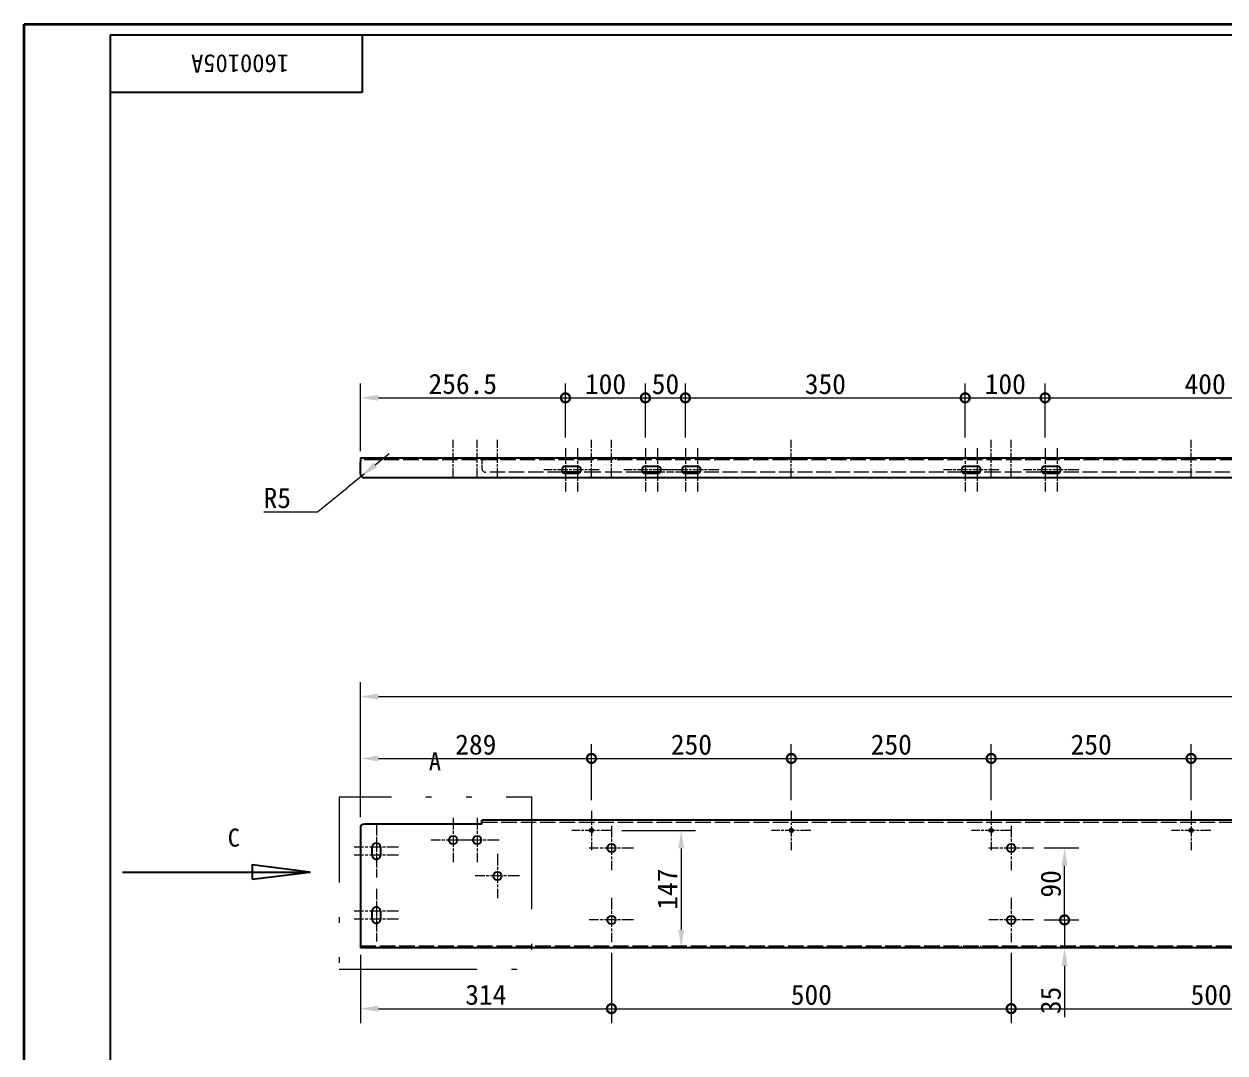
# Model space of a CAD drawing. Header units: millimetres. Extents: x 54 to 3731, y 49 to 2624.
# Drawn here: x 54 to 1556, y 1337 to 2624 of the extents above; entities that cross this region are included whole.
import ezdxf

# ---------------------------------------------------------------- set-up
doc = ezdxf.new("R2010")
doc.units = ezdxf.units.MM
doc.header["$LTSCALE"] = 9
for name, pattern in [('CHAIN', [0.3543, 0.2362, -0.0295, 0.0591, -0.0295]), ('DASH_DOUBLE_DOT', [0.2164, 0.1181, -0.0295, 0.0049, -0.0295, 0.0049, -0.0295]), ('DASHED', [0.2067, 0.1654, -0.0413])]:
    doc.linetypes.add(name, pattern=pattern)
for name, color, linetype, lineweight, true_color in [('中心标记 (ISO)', 1, 'CHAIN', 18, 0xff0000), ('中心线 (ISO)', 1, 'CHAIN', 18, 0xff0000), ('剖切线 (ISO)', 7, 'CHAIN', 25, 0x008000), ('尺寸 (ISO)', 7, 'Continuous', 18, 0x008000), ('局部视图边界 (ISO)', 7, 'DASH_DOUBLE_DOT', 18, 0x008000), ('隐藏 (ISO)', 5, 'DASHED', 18, 0x0000ff)]:
    doc.layers.add(name, color=color, linetype=linetype, lineweight=lineweight, true_color=true_color)
for name, color, linetype, lineweight in [('可见 (ISO)', 7, 'Continuous', 25), ('可见窄的 (ISO)', 7, 'Continuous', 18), ('图框 (ISO)', 7, 'Continuous', 35)]:
    doc.layers.add(name, color=color, linetype=linetype, lineweight=lineweight)
doc.styles.add('HZ_33', font='simfang.ttf')
doc.styles.add('文本样式74', font='SimSun.ttf')
doc.styles.add('最新国标', font='simfang.ttf')
doc.dimstyles.new('默认 (GB)', dxfattribs={"dimscale": 9, "dimtxt": 2.8, "dimasz": 2.5, "dimexe": 2, "dimexo": 1.5, "dimgap": 0.5, "dimtad": 1, "dimtoh": 1, "dimdsep": 46, "dimtxsty": '最新国标', "dimcen": 0.09, "dimdle": 10, "dimclrd": 256, "dimclre": 256, "dimclrt": 256, "dimaunit": 1, "dimadec": 3, "dimazin": 2, "dimtfac": 0.535714, "dimtdec": 3, "dimtmove": 0, "dimatfit": 3, "dimfxl": 0, "dimtolj": 1, "dimlwd": -1, "dimlwe": -1, "dimarcsym": 0})

# ---------------------------------------------------------------- blocks, each defined once
blk = doc.blocks.new('图框 最新国标')
at = {"layer": '图框 (ISO)'}
for p, q in [((6, 7), (6, 291.5)), ((6, 291.5), (414.5, 291.5))]:
    blk.add_line(p, q, dxfattribs=at)
at = {"layer": '图框 (ISO)', "color": 7, "linetype": 'Continuous', "lineweight": 25}
for p, q in [((18, 290), (413, 290)), ((18, 7), (18, 290)), ((18, 290), (413, 290)), ((53, 290), (53, 282)), ((53, 282), (18, 282))]:
    blk.add_line(p, q, dxfattribs=at)
at = {"layer": '图框 (ISO)', "style": '文本样式74'}
blk.add_attdef('零件代号_001', (42.82, 287.25), '', height=2.5, rotation=180, dxfattribs=at)
blk = doc.blocks.new('二维局部视图0')
at = {"layer": '局部视图边界 (ISO)', "ltscale": 18.00635, "flags": 128}
blk.add_lwpolyline([(49.82, 160.13), (76.55, 160.13), (76.55, 184.06), (49.82, 184.06), (49.82, 160.13)], dxfattribs=at)
at = {"layer": '局部视图边界 (ISO)', "insert": (62.26, 187.78), "char_height": 2.5, "attachment_point": 7, "style": 'HZ_33'}
blk.add_mtext('A', dxfattribs=at)
blk = doc.blocks.new('_DotSmall')
at = {"color": 0, "linetype": 'ByBlock', "const_width": 0.5}
blk.add_lwpolyline([(-0.0625, 0, 1), (0.0625, 0, 1)], format="xyb", close=True, dxfattribs=at)
blk = doc.blocks.new('*D11')
at = {"layer": 'Defpoints', "color": 0, "transparency": 16777216}
for p in [(731.2, 2155.9), (731.2, 2092.9), (474.7, 2075.9)]:
    blk.add_point(p, dxfattribs=at)
at = {"layer": '尺寸 (ISO)', "color": 116, "true_color": 0x00803f, "transparency": 16777216}
for p, q in [((474.7, 2089.4), (474.7, 2173.9)), ((731.2, 2106.4), (731.2, 2173.9)), ((497.2, 2155.9), (731.2, 2155.9))]:
    blk.add_line(p, q, dxfattribs=at)
blk.add_solid([(497.2, 2159.7), (497.2, 2152.2), (474.7, 2155.9)], dxfattribs=at)
at = {"layer": '尺寸 (ISO)', "color": 116, "true_color": 0x00803f, "transparency": 16777216, "xscale": 22.5, "yscale": 22.5, "zscale": 22.5}
blk.add_blockref('_DotSmall', (731.2, 2155.9), dxfattribs=at)
at = {"layer": '尺寸 (ISO)', "transparency": 16777216, "insert": (602.8, 2173.2), "char_height": 25.2, "attachment_point": 5, "style": '最新国标'}
blk.add_mtext('\\A1;256.5', dxfattribs=at)
blk = doc.blocks.new('*D13')
at = {"layer": 'Defpoints', "color": 0, "transparency": 16777216}
for p in [(831.2, 2155.9), (731.2, 2092.9), (831.2, 2092.9)]:
    blk.add_point(p, dxfattribs=at)
at = {"layer": '尺寸 (ISO)', "color": 116, "true_color": 0x00803f, "transparency": 16777216}
for p, q in [((731.2, 2106.4), (731.2, 2173.9)), ((831.2, 2106.4), (831.2, 2173.9)), ((731.2, 2155.9), (831.2, 2155.9))]:
    blk.add_line(p, q, dxfattribs=at)
at = {"layer": '尺寸 (ISO)', "color": 116, "true_color": 0x00803f, "transparency": 16777216, "xscale": 22.5, "yscale": 22.5, "zscale": 22.5, "rotation": 180}
blk.add_blockref('_DotSmall', (731.2, 2155.9), dxfattribs=at)
at = {"layer": '尺寸 (ISO)', "color": 116, "true_color": 0x00803f, "transparency": 16777216, "xscale": 22.5, "yscale": 22.5, "zscale": 22.5}
blk.add_blockref('_DotSmall', (831.2, 2155.9), dxfattribs=at)
at = {"layer": '尺寸 (ISO)', "transparency": 16777216, "insert": (781.3, 2173.1), "char_height": 25.2, "attachment_point": 5, "style": '最新国标'}
blk.add_mtext('\\A1;100', dxfattribs=at)
blk = doc.blocks.new('*D14')
at = {"layer": 'Defpoints', "color": 0, "transparency": 16777216}
for p in [(881.2, 2155.9), (831.2, 2092.9), (881.2, 2092.9)]:
    blk.add_point(p, dxfattribs=at)
at = {"layer": '尺寸 (ISO)', "color": 116, "true_color": 0x00803f, "transparency": 16777216}
for p, q in [((831.2, 2106.4), (831.2, 2173.9)), ((881.2, 2106.4), (881.2, 2173.9)), ((831.2, 2155.9), (881.2, 2155.9))]:
    blk.add_line(p, q, dxfattribs=at)
at = {"layer": '尺寸 (ISO)', "color": 116, "true_color": 0x00803f, "transparency": 16777216, "xscale": 22.5, "yscale": 22.5, "zscale": 22.5, "rotation": 180}
blk.add_blockref('_DotSmall', (831.2, 2155.9), dxfattribs=at)
at = {"layer": '尺寸 (ISO)', "color": 116, "true_color": 0x00803f, "transparency": 16777216, "xscale": 22.5, "yscale": 22.5, "zscale": 22.5}
blk.add_blockref('_DotSmall', (881.2, 2155.9), dxfattribs=at)
at = {"layer": '尺寸 (ISO)', "transparency": 16777216, "insert": (856.3, 2173.1), "char_height": 25.2, "attachment_point": 5, "style": '最新国标'}
blk.add_mtext('\\A1;50', dxfattribs=at)
blk = doc.blocks.new('*D15')
at = {"layer": 'Defpoints', "color": 0, "transparency": 16777216}
for p in [(1231.2, 2155.9), (881.2, 2092.9), (1231.2, 2092.9)]:
    blk.add_point(p, dxfattribs=at)
at = {"layer": '尺寸 (ISO)', "color": 116, "true_color": 0x00803f, "transparency": 16777216}
for p, q in [((881.2, 2106.4), (881.2, 2173.9)), ((1231.2, 2106.4), (1231.2, 2173.9)), ((881.2, 2155.9), (1231.2, 2155.9))]:
    blk.add_line(p, q, dxfattribs=at)
at = {"layer": '尺寸 (ISO)', "color": 116, "true_color": 0x00803f, "transparency": 16777216, "xscale": 22.5, "yscale": 22.5, "zscale": 22.5, "rotation": 180}
blk.add_blockref('_DotSmall', (881.2, 2155.9), dxfattribs=at)
at = {"layer": '尺寸 (ISO)', "color": 116, "true_color": 0x00803f, "transparency": 16777216, "xscale": 22.5, "yscale": 22.5, "zscale": 22.5}
blk.add_blockref('_DotSmall', (1231.2, 2155.9), dxfattribs=at)
at = {"layer": '尺寸 (ISO)', "transparency": 16777216, "insert": (1056.3, 2173.1), "char_height": 25.2, "attachment_point": 5, "style": '最新国标'}
blk.add_mtext('\\A1;350', dxfattribs=at)
blk = doc.blocks.new('*D16')
at = {"layer": 'Defpoints', "color": 0, "transparency": 16777216}
for p in [(1331.2, 2155.9), (1231.2, 2092.9), (1331.2, 2092.9)]:
    blk.add_point(p, dxfattribs=at)
at = {"layer": '尺寸 (ISO)', "color": 116, "true_color": 0x00803f, "transparency": 16777216}
for p, q in [((1231.2, 2106.4), (1231.2, 2173.9)), ((1331.2, 2106.4), (1331.2, 2173.9)), ((1231.2, 2155.9), (1331.2, 2155.9))]:
    blk.add_line(p, q, dxfattribs=at)
at = {"layer": '尺寸 (ISO)', "color": 116, "true_color": 0x00803f, "transparency": 16777216, "xscale": 22.5, "yscale": 22.5, "zscale": 22.5, "rotation": 180}
blk.add_blockref('_DotSmall', (1231.2, 2155.9), dxfattribs=at)
at = {"layer": '尺寸 (ISO)', "color": 116, "true_color": 0x00803f, "transparency": 16777216, "xscale": 22.5, "yscale": 22.5, "zscale": 22.5}
blk.add_blockref('_DotSmall', (1331.2, 2155.9), dxfattribs=at)
at = {"layer": '尺寸 (ISO)', "transparency": 16777216, "insert": (1281.3, 2173.1), "char_height": 25.2, "attachment_point": 5, "style": '最新国标'}
blk.add_mtext('\\A1;100', dxfattribs=at)
blk = doc.blocks.new('*D17')
at = {"layer": 'Defpoints', "color": 0, "transparency": 16777216}
for p in [(1731.2, 2155.9), (1331.2, 2092.9), (1731.2, 2092.9)]:
    blk.add_point(p, dxfattribs=at)
at = {"layer": '尺寸 (ISO)', "color": 116, "true_color": 0x00803f, "transparency": 16777216}
for p, q in [((1331.2, 2106.4), (1331.2, 2173.9)), ((1731.2, 2106.4), (1731.2, 2173.9)), ((1331.2, 2155.9), (1731.2, 2155.9))]:
    blk.add_line(p, q, dxfattribs=at)
at = {"layer": '尺寸 (ISO)', "color": 116, "true_color": 0x00803f, "transparency": 16777216, "xscale": 22.5, "yscale": 22.5, "zscale": 22.5, "rotation": 180}
blk.add_blockref('_DotSmall', (1331.2, 2155.9), dxfattribs=at)
at = {"layer": '尺寸 (ISO)', "color": 116, "true_color": 0x00803f, "transparency": 16777216, "xscale": 22.5, "yscale": 22.5, "zscale": 22.5}
blk.add_blockref('_DotSmall', (1731.2, 2155.9), dxfattribs=at)
at = {"layer": '尺寸 (ISO)', "transparency": 16777216, "insert": (1531.3, 2173.1), "char_height": 25.2, "attachment_point": 5, "style": '最新国标'}
blk.add_mtext('\\A1;400', dxfattribs=at)
blk = doc.blocks.new('*D28')
at = {"layer": 'Defpoints', "color": 0, "transparency": 16777216}
for p in [(479.7, 2060.9), (475.8, 2057.7)]:
    blk.add_point(p, dxfattribs=at)
at = {"layer": '尺寸 (ISO)', "color": 116, "true_color": 0x00803f, "transparency": 16777216}
for p, q in [((493.2, 2072), (510.7, 2086.2)), ((479.7, 2060.9), (475.8, 2057.7)), ((421.1, 2013.2), (458.3, 2043.5)), ((475.8, 2057.7), (458.3, 2043.5)), ((354.1, 2013.2), (421.1, 2013.2))]:
    blk.add_line(p, q, dxfattribs=at)
blk.add_solid([(490.9, 2074.9), (495.6, 2069), (475.8, 2057.7)], dxfattribs=at)
at = {"layer": '尺寸 (ISO)', "transparency": 16777216, "insert": (370.8, 2030.5), "char_height": 25.2, "attachment_point": 5, "style": '最新国标'}
blk.add_mtext('\\A1;R5', dxfattribs=at)
blk = doc.blocks.new('*D29')
at = {"layer": 'Defpoints', "color": 0, "transparency": 16777216}
for p in [(763.7, 1704.9), (763.7, 1639.4), (474.7, 1617.9)]:
    blk.add_point(p, dxfattribs=at)
at = {"layer": '尺寸 (ISO)', "color": 116, "true_color": 0x00803f, "transparency": 16777216}
for p, q in [((474.7, 1631.4), (474.7, 1722.9)), ((763.7, 1652.9), (763.7, 1722.9)), ((497.2, 1704.9), (763.7, 1704.9))]:
    blk.add_line(p, q, dxfattribs=at)
blk.add_solid([(497.2, 1708.6), (497.2, 1701.1), (474.7, 1704.9)], dxfattribs=at)
at = {"layer": '尺寸 (ISO)', "color": 116, "true_color": 0x00803f, "transparency": 16777216, "xscale": 22.5, "yscale": 22.5, "zscale": 22.5}
blk.add_blockref('_DotSmall', (763.7, 1704.9), dxfattribs=at)
at = {"layer": '尺寸 (ISO)', "transparency": 16777216, "insert": (619.1, 1722.1), "char_height": 25.2, "attachment_point": 5, "style": '最新国标'}
blk.add_mtext('\\A1;289', dxfattribs=at)
blk = doc.blocks.new('*D30')
at = {"layer": 'Defpoints', "color": 0, "transparency": 16777216}
for p in [(1013.7, 1704.9), (763.7, 1639.4), (1013.7, 1639.4)]:
    blk.add_point(p, dxfattribs=at)
at = {"layer": '尺寸 (ISO)', "color": 116, "true_color": 0x00803f, "transparency": 16777216}
for p, q in [((763.7, 1652.9), (763.7, 1722.9)), ((1013.7, 1652.9), (1013.7, 1722.9)), ((763.7, 1704.9), (1013.7, 1704.9))]:
    blk.add_line(p, q, dxfattribs=at)
at = {"layer": '尺寸 (ISO)', "color": 116, "true_color": 0x00803f, "transparency": 16777216, "xscale": 22.5, "yscale": 22.5, "zscale": 22.5, "rotation": 180}
blk.add_blockref('_DotSmall', (763.7, 1704.9), dxfattribs=at)
at = {"layer": '尺寸 (ISO)', "color": 116, "true_color": 0x00803f, "transparency": 16777216, "xscale": 22.5, "yscale": 22.5, "zscale": 22.5}
blk.add_blockref('_DotSmall', (1013.7, 1704.9), dxfattribs=at)
at = {"layer": '尺寸 (ISO)', "transparency": 16777216, "insert": (888.8, 1722.1), "char_height": 25.2, "attachment_point": 5, "style": '最新国标'}
blk.add_mtext('\\A1;250', dxfattribs=at)
blk = doc.blocks.new('*D31')
at = {"layer": 'Defpoints', "color": 0, "transparency": 16777216}
for p in [(1263.7, 1704.9), (1013.7, 1639.4), (1263.7, 1639.4)]:
    blk.add_point(p, dxfattribs=at)
at = {"layer": '尺寸 (ISO)', "color": 116, "true_color": 0x00803f, "transparency": 16777216}
for p, q in [((1013.7, 1652.9), (1013.7, 1722.9)), ((1263.7, 1652.9), (1263.7, 1722.9)), ((1013.7, 1704.9), (1263.7, 1704.9))]:
    blk.add_line(p, q, dxfattribs=at)
at = {"layer": '尺寸 (ISO)', "color": 116, "true_color": 0x00803f, "transparency": 16777216, "xscale": 22.5, "yscale": 22.5, "zscale": 22.5, "rotation": 180}
blk.add_blockref('_DotSmall', (1013.7, 1704.9), dxfattribs=at)
at = {"layer": '尺寸 (ISO)', "color": 116, "true_color": 0x00803f, "transparency": 16777216, "xscale": 22.5, "yscale": 22.5, "zscale": 22.5}
blk.add_blockref('_DotSmall', (1263.7, 1704.9), dxfattribs=at)
at = {"layer": '尺寸 (ISO)', "transparency": 16777216, "insert": (1138.8, 1722.1), "char_height": 25.2, "attachment_point": 5, "style": '最新国标'}
blk.add_mtext('\\A1;250', dxfattribs=at)
blk = doc.blocks.new('*D32')
at = {"layer": 'Defpoints', "color": 0, "transparency": 16777216}
for p in [(1513.7, 1704.9), (1263.7, 1639.4), (1513.7, 1639.4)]:
    blk.add_point(p, dxfattribs=at)
at = {"layer": '尺寸 (ISO)', "color": 116, "true_color": 0x00803f, "transparency": 16777216}
for p, q in [((1263.7, 1652.9), (1263.7, 1722.9)), ((1513.7, 1652.9), (1513.7, 1722.9)), ((1263.7, 1704.9), (1513.7, 1704.9))]:
    blk.add_line(p, q, dxfattribs=at)
at = {"layer": '尺寸 (ISO)', "color": 116, "true_color": 0x00803f, "transparency": 16777216, "xscale": 22.5, "yscale": 22.5, "zscale": 22.5, "rotation": 180}
blk.add_blockref('_DotSmall', (1263.7, 1704.9), dxfattribs=at)
at = {"layer": '尺寸 (ISO)', "color": 116, "true_color": 0x00803f, "transparency": 16777216, "xscale": 22.5, "yscale": 22.5, "zscale": 22.5}
blk.add_blockref('_DotSmall', (1513.7, 1704.9), dxfattribs=at)
at = {"layer": '尺寸 (ISO)', "transparency": 16777216, "insert": (1388.8, 1722.1), "char_height": 25.2, "attachment_point": 5, "style": '最新国标'}
blk.add_mtext('\\A1;250', dxfattribs=at)
blk = doc.blocks.new('*D33')
at = {"layer": 'Defpoints', "color": 0, "transparency": 16777216}
for p in [(1763.7, 1704.9), (1513.7, 1639.4), (1763.7, 1639.4)]:
    blk.add_point(p, dxfattribs=at)
at = {"layer": '尺寸 (ISO)', "color": 116, "true_color": 0x00803f, "transparency": 16777216}
for p, q in [((1513.7, 1652.9), (1513.7, 1722.9)), ((1763.7, 1652.9), (1763.7, 1722.9)), ((1513.7, 1704.9), (1763.7, 1704.9))]:
    blk.add_line(p, q, dxfattribs=at)
at = {"layer": '尺寸 (ISO)', "color": 116, "true_color": 0x00803f, "transparency": 16777216, "xscale": 22.5, "yscale": 22.5, "zscale": 22.5, "rotation": 180}
blk.add_blockref('_DotSmall', (1513.7, 1704.9), dxfattribs=at)
at = {"layer": '尺寸 (ISO)', "color": 116, "true_color": 0x00803f, "transparency": 16777216, "xscale": 22.5, "yscale": 22.5, "zscale": 22.5}
blk.add_blockref('_DotSmall', (1763.7, 1704.9), dxfattribs=at)
at = {"layer": '尺寸 (ISO)', "transparency": 16777216, "insert": (1638.8, 1722.1), "char_height": 25.2, "attachment_point": 5, "style": '最新国标'}
blk.add_mtext('\\A1;250', dxfattribs=at)
blk = doc.blocks.new('*D41')
at = {"layer": 'Defpoints', "color": 0, "transparency": 16777216}
for p in [(474.7, 1472.9), (788.7, 1475.1), (788.7, 1391.9)]:
    blk.add_point(p, dxfattribs=at)
at = {"layer": '尺寸 (ISO)', "color": 116, "true_color": 0x00803f, "transparency": 16777216}
for p, q in [((474.7, 1459.4), (474.7, 1373.9)), ((788.7, 1461.6), (788.7, 1373.9)), ((497.2, 1391.9), (788.7, 1391.9))]:
    blk.add_line(p, q, dxfattribs=at)
blk.add_solid([(497.2, 1395.7), (497.2, 1388.2), (474.7, 1391.9)], dxfattribs=at)
at = {"layer": '尺寸 (ISO)', "color": 116, "true_color": 0x00803f, "transparency": 16777216, "xscale": 22.5, "yscale": 22.5, "zscale": 22.5}
blk.add_blockref('_DotSmall', (788.7, 1391.9), dxfattribs=at)
at = {"layer": '尺寸 (ISO)', "transparency": 16777216, "insert": (631.6, 1409.2), "char_height": 25.2, "attachment_point": 5, "style": '最新国标'}
blk.add_mtext('\\A1;314', dxfattribs=at)
blk = doc.blocks.new('*D42')
at = {"layer": 'Defpoints', "color": 0, "transparency": 16777216}
for p in [(788.7, 1475.1), (1288.7, 1475.1), (1288.7, 1391.9)]:
    blk.add_point(p, dxfattribs=at)
at = {"layer": '尺寸 (ISO)', "color": 116, "true_color": 0x00803f, "transparency": 16777216}
for p, q in [((788.7, 1461.6), (788.7, 1373.9)), ((1288.7, 1461.6), (1288.7, 1373.9)), ((788.7, 1391.9), (1288.7, 1391.9))]:
    blk.add_line(p, q, dxfattribs=at)
at = {"layer": '尺寸 (ISO)', "color": 116, "true_color": 0x00803f, "transparency": 16777216, "xscale": 22.5, "yscale": 22.5, "zscale": 22.5, "rotation": 180}
blk.add_blockref('_DotSmall', (788.7, 1391.9), dxfattribs=at)
at = {"layer": '尺寸 (ISO)', "color": 116, "true_color": 0x00803f, "transparency": 16777216, "xscale": 22.5, "yscale": 22.5, "zscale": 22.5}
blk.add_blockref('_DotSmall', (1288.7, 1391.9), dxfattribs=at)
at = {"layer": '尺寸 (ISO)', "transparency": 16777216, "insert": (1038.8, 1409.2), "char_height": 25.2, "attachment_point": 5, "style": '最新国标'}
blk.add_mtext('\\A1;500', dxfattribs=at)
blk = doc.blocks.new('*D43')
at = {"layer": 'Defpoints', "color": 0, "transparency": 16777216}
for p in [(1288.7, 1475.1), (1788.7, 1475.1), (1788.7, 1391.9)]:
    blk.add_point(p, dxfattribs=at)
at = {"layer": '尺寸 (ISO)', "color": 116, "true_color": 0x00803f, "transparency": 16777216}
for p, q in [((1288.7, 1461.6), (1288.7, 1373.9)), ((1788.7, 1461.6), (1788.7, 1373.9)), ((1288.7, 1391.9), (1788.7, 1391.9))]:
    blk.add_line(p, q, dxfattribs=at)
at = {"layer": '尺寸 (ISO)', "color": 116, "true_color": 0x00803f, "transparency": 16777216, "xscale": 22.5, "yscale": 22.5, "zscale": 22.5, "rotation": 180}
blk.add_blockref('_DotSmall', (1288.7, 1391.9), dxfattribs=at)
at = {"layer": '尺寸 (ISO)', "color": 116, "true_color": 0x00803f, "transparency": 16777216, "xscale": 22.5, "yscale": 22.5, "zscale": 22.5}
blk.add_blockref('_DotSmall', (1788.7, 1391.9), dxfattribs=at)
at = {"layer": '尺寸 (ISO)', "transparency": 16777216, "insert": (1538.8, 1409.2), "char_height": 25.2, "attachment_point": 5, "style": '最新国标'}
blk.add_mtext('\\A1;500', dxfattribs=at)
blk = doc.blocks.new('*D54')
at = {"layer": 'Defpoints', "color": 0, "transparency": 16777216}
for p in [(3538.7, 1782.3), (3538.7, 1622.9), (474.7, 1617.9)]:
    blk.add_point(p, dxfattribs=at)
at = {"layer": '尺寸 (ISO)', "color": 116, "true_color": 0x00803f, "transparency": 16777216}
for p, q in [((474.7, 1631.4), (474.7, 1800.3)), ((3538.7, 1636.4), (3538.7, 1800.3)), ((497.2, 1782.3), (3516.2, 1782.3))]:
    blk.add_line(p, q, dxfattribs=at)
for points in [[(497.2, 1786.1), (497.2, 1778.6), (474.7, 1782.3)], [(3516.2, 1786.1), (3516.2, 1778.6), (3538.7, 1782.3)]]:
    blk.add_solid(points, dxfattribs=at)
at = {"layer": '尺寸 (ISO)', "transparency": 16777216, "insert": (2006.7, 1799.5), "char_height": 25.2, "attachment_point": 5, "style": '最新国标'}
blk.add_mtext('\\A1;3064', dxfattribs=at)
blk = doc.blocks.new('*D59')
at = {"layer": 'Defpoints', "color": 0, "transparency": 16777216}
for p in [(788.2, 1614.9), (876, 1467.9), (876, 1467.9)]:
    blk.add_point(p, dxfattribs=at)
at = {"layer": '尺寸 (ISO)', "color": 116, "true_color": 0x00803f, "transparency": 16777216}
for p, q in [((801.7, 1614.9), (894, 1614.9)), ((876, 1592.4), (876, 1490.4))]:
    blk.add_line(p, q, dxfattribs=at)
for points in [[(872.2, 1592.4), (879.7, 1592.4), (876, 1614.9)], [(872.2, 1490.4), (879.7, 1490.4), (876, 1467.9)]]:
    blk.add_solid(points, dxfattribs=at)
at = {"layer": '尺寸 (ISO)', "transparency": 16777216, "insert": (858.7, 1541.4), "char_height": 25.2, "attachment_point": 5, "rotation": 90, "style": '最新国标'}
blk.add_mtext('\\A1;147', dxfattribs=at)
blk = doc.blocks.new('*D60')
at = {"layer": 'Defpoints', "color": 0, "transparency": 16777216}
for p in [(1316.4, 1502.9), (1355.5, 1502.9), (474.7, 1467.9)]:
    blk.add_point(p, dxfattribs=at)
at = {"layer": '尺寸 (ISO)', "color": 116, "true_color": 0x00803f, "transparency": 16777216}
for p, q in [((1355.5, 1502.9), (1355.5, 1547.9)), ((1329.9, 1502.9), (1373.5, 1502.9)), ((1355.5, 1502.9), (1355.5, 1467.9)), ((1355.5, 1445.4), (1355.5, 1381.5))]:
    blk.add_line(p, q, dxfattribs=at)
blk.add_solid([(1351.8, 1445.4), (1359.3, 1445.4), (1355.5, 1467.9)], dxfattribs=at)
at = {"layer": '尺寸 (ISO)', "color": 116, "true_color": 0x00803f, "transparency": 16777216, "xscale": 22.5, "yscale": 22.5, "zscale": 22.5, "rotation": 270}
blk.add_blockref('_DotSmall', (1355.5, 1502.9), dxfattribs=at)
at = {"layer": '尺寸 (ISO)', "transparency": 16777216, "insert": (1338.3, 1402.2), "char_height": 25.2, "attachment_point": 5, "rotation": 90, "style": '最新国标'}
blk.add_mtext('\\A1;35', dxfattribs=at)
blk = doc.blocks.new('*D61')
at = {"layer": 'Defpoints', "color": 0, "transparency": 16777216}
for p in [(1316.4, 1592.9), (1355.5, 1592.9), (1316.4, 1502.9)]:
    blk.add_point(p, dxfattribs=at)
at = {"layer": '尺寸 (ISO)', "color": 116, "true_color": 0x00803f, "transparency": 16777216}
for p, q in [((1329.9, 1592.9), (1373.5, 1592.9)), ((1355.5, 1502.9), (1355.5, 1570.4)), ((1329.9, 1502.9), (1373.5, 1502.9))]:
    blk.add_line(p, q, dxfattribs=at)
blk.add_solid([(1351.8, 1570.4), (1359.3, 1570.4), (1355.5, 1592.9)], dxfattribs=at)
at = {"layer": '尺寸 (ISO)', "color": 116, "true_color": 0x00803f, "transparency": 16777216, "xscale": 22.5, "yscale": 22.5, "zscale": 22.5, "rotation": 270}
blk.add_blockref('_DotSmall', (1355.5, 1502.9), dxfattribs=at)
at = {"layer": '尺寸 (ISO)', "transparency": 16777216, "insert": (1338.3, 1548), "char_height": 25.2, "attachment_point": 5, "rotation": 90, "style": '最新国标'}
blk.add_mtext('\\A1;90', dxfattribs=at)
blk = doc.blocks.new('二维转换剖视图0')
at = {"layer": '剖切线 (ISO)', "linetype": 'Continuous'}
for p, q in [((19.7, 173.64), (37.7, 173.64)), ((45.7, 173.64), (37.7, 174.64)), ((37.7, 174.64), (37.7, 172.64)), ((37.7, 173.64), (45.7, 173.64)), ((37.7, 172.64), (45.7, 173.64))]:
    blk.add_line(p, q, dxfattribs=at)
at = {"layer": '剖切线 (ISO)', "linetype": 'Continuous', "flags": 128}
blk.add_lwpolyline([(37.7, 172.64), (45.7, 173.64), (37.7, 174.64), (37.7, 172.64)], dxfattribs=at)
at = {"layer": '剖切线 (ISO)'}
blk.add_solid([(37.7, 172.64), (45.7, 173.64), (37.7, 174.64), (37.7, 172.64)], dxfattribs=at)
at = {"layer": '剖切线 (ISO)', "insert": (34.31, 177.14), "char_height": 2.5, "attachment_point": 7, "style": 'HZ_33'}
blk.add_mtext('C', dxfattribs=at)

msp = doc.modelspace()

# ---------------------------------------------------------------- linework, layer by layer
at = {"layer": '中心标记 (ISO)', "ltscale": 6.667144}
for p, q in [((731.165, 2092.903), (731.165, 2038.903)), ((746.165, 2092.903), (746.165, 2038.903)), ((831.165, 2092.903), (831.165, 2038.903)), ((846.165, 2092.903), (846.165, 2038.903)), ((881.165, 2092.903), (881.165, 2038.903)), ((896.165, 2092.903), (896.165, 2038.903)), ((1231.165, 2092.903), (1231.165, 2038.903)), ((1246.165, 2092.903), (1246.165, 2038.903)), ((1331.165, 2092.903), (1331.165, 2038.903)), ((1346.165, 2092.903), (1346.165, 2038.903))]:
    msp.add_line(p, q, dxfattribs=at)
at = {"layer": '中心标记 (ISO)', "ltscale": 6.111541}
for p, q in [((753.665, 2065.903), (704.165, 2065.903)), ((773.165, 2065.903), (723.665, 2065.903)), ((853.665, 2065.903), (804.165, 2065.903)), ((873.165, 2065.903), (823.665, 2065.903)), ((903.665, 2065.903), (854.165, 2065.903)), ((923.165, 2065.903), (873.665, 2065.903)), ((1253.665, 2065.903), (1204.165, 2065.903)), ((1273.165, 2065.903), (1223.665, 2065.903)), ((1353.665, 2065.903), (1304.165, 2065.903)), ((1373.165, 2065.903), (1323.665, 2065.903))]:
    msp.add_line(p, q, dxfattribs=at)
at = {"layer": '中心标记 (ISO)', "ltscale": 6.066352}
for p, q in [((763.665, 1639.446), (763.665, 1590.312)), ((1013.665, 1639.446), (1013.665, 1590.312)), ((1263.665, 1639.446), (1263.665, 1590.312)), ((1513.665, 1639.446), (1513.665, 1590.312)), ((788.232, 1614.879), (739.098, 1614.879)), ((1038.232, 1614.879), (989.098, 1614.879)), ((1288.232, 1614.879), (1239.098, 1614.879)), ((1538.232, 1614.879), (1489.098, 1614.879))]:
    msp.add_line(p, q, dxfattribs=at)
at = {"layer": '中心标记 (ISO)', "ltscale": 6.852346}
for p, q in [((590.665, 1630.629), (590.665, 1575.129)), ((620.665, 1630.629), (620.665, 1575.129)), ((788.665, 1620.629), (788.665, 1565.129)), ((1288.665, 1620.629), (1288.665, 1565.129)), ((522.415, 1593.879), (466.915, 1593.879)), ((618.415, 1602.879), (562.915, 1602.879)), ((648.415, 1602.879), (592.915, 1602.879)), ((816.415, 1592.879), (760.915, 1592.879)), ((1316.415, 1592.879), (1260.915, 1592.879)), ((522.415, 1583.879), (466.915, 1583.879)), ((646.165, 1585.629), (646.165, 1530.129)), ((673.915, 1557.879), (618.415, 1557.879)), ((788.665, 1530.629), (788.665, 1475.129)), ((1288.665, 1530.629), (1288.665, 1475.129)), ((522.415, 1513.879), (466.915, 1513.879)), ((522.415, 1503.879), (466.915, 1503.879)), ((816.415, 1502.879), (760.915, 1502.879)), ((1316.415, 1502.879), (1260.915, 1502.879))]:
    msp.add_line(p, q, dxfattribs=at)
at = {"layer": '中心标记 (ISO)', "ltscale": 6.204142}
for p, q in [((494.665, 1621.629), (494.665, 1571.379)), ((494.665, 1606.379), (494.665, 1556.129)), ((494.665, 1541.629), (494.665, 1491.379)), ((494.665, 1526.379), (494.665, 1476.129))]:
    msp.add_line(p, q, dxfattribs=at)
at = {"layer": '中心线 (ISO)', "ltscale": 5.864606}
for p, q in [((590.665, 2055.903), (590.665, 2103.403)), ((620.665, 2055.903), (620.665, 2103.403)), ((646.165, 2055.903), (646.165, 2103.403)), ((763.665, 2055.903), (763.665, 2103.403)), ((788.665, 2055.903), (788.665, 2103.403)), ((1013.665, 2055.903), (1013.665, 2103.403)), ((1263.665, 2055.903), (1263.665, 2103.403)), ((1288.665, 2055.903), (1288.665, 2103.403)), ((1513.665, 2055.903), (1513.665, 2103.403))]:
    msp.add_line(p, q, dxfattribs=at)
at = {"layer": '可见 (ISO)'}
for p, q in [((474.665, 2080.903), (3538.665, 2080.903)), ((474.665, 2080.903), (474.665, 2075.903)), ((474.665, 2060.903), (474.665, 2075.903)), ((749.519, 2062.903), (727.811, 2062.903)), ((731.165, 2070.403), (746.165, 2070.403)), ((746.165, 2061.403), (731.165, 2061.403)), ((849.519, 2062.903), (827.811, 2062.903)), ((831.165, 2070.403), (846.165, 2070.403)), ((846.165, 2061.403), (831.165, 2061.403)), ((899.519, 2062.903), (877.811, 2062.903)), ((881.165, 2070.403), (896.165, 2070.403)), ((896.165, 2061.403), (881.165, 2061.403)), ((1249.519, 2062.903), (1227.811, 2062.903)), ((1231.165, 2070.403), (1246.165, 2070.403)), ((1246.165, 2061.403), (1231.165, 2061.403)), ((1349.519, 2062.903), (1327.811, 2062.903)), ((1331.165, 2070.403), (1346.165, 2070.403)), ((1346.165, 2061.403), (1331.165, 2061.403)), ((3533.665, 2055.903), (479.665, 2055.903)), ((626.665, 1622.879), (479.665, 1622.879)), ((3538.665, 1627.879), (626.665, 1627.879)), ((626.665, 1622.879), (626.665, 1627.879)), ((474.665, 1617.879), (474.665, 1472.879)), ((489.415, 1583.879), (489.415, 1593.879)), ((499.915, 1593.879), (499.915, 1583.879)), ((489.415, 1503.879), (489.415, 1513.879)), ((499.915, 1513.879), (499.915, 1503.879)), ((474.665, 1472.879), (474.665, 1467.879)), ((3538.665, 1467.879), (474.665, 1467.879))]:
    msp.add_line(p, q, dxfattribs=at)
for centre, radius in [((590.665, 1602.879), 5.25), ((620.665, 1602.879), 5.25), ((763.665, 1614.879), 2.067), ((1013.665, 1614.879), 2.067), ((1263.665, 1614.879), 2.067), ((1513.665, 1614.879), 2.067), ((788.665, 1592.879), 5.25), ((1288.665, 1592.879), 5.25), ((646.165, 1557.879), 5.25), ((788.665, 1502.879), 5.25), ((1288.665, 1502.879), 5.25)]:
    msp.add_circle(centre, radius, dxfattribs=at)
for centre, radius, start, end in [((479.665, 2060.903), 5, 180, 270), ((731.165, 2065.903), 4.5, 90, 270), ((746.165, 2065.903), 4.5, 270, 90), ((831.165, 2065.903), 4.5, 90, 270), ((846.165, 2065.903), 4.5, 270, 90), ((881.165, 2065.903), 4.5, 90, 270), ((896.165, 2065.903), 4.5, 270, 90), ((1231.165, 2065.903), 4.5, 90, 270), ((1246.165, 2065.903), 4.5, 270, 90), ((1331.165, 2065.903), 4.5, 90, 270), ((1346.165, 2065.903), 4.5, 270, 90), ((479.665, 1617.879), 5, 90, 180), ((494.665, 1593.879), 5.25, 0, 180), ((494.665, 1583.879), 5.25, 180, 0), ((494.665, 1513.879), 5.25, 0, 180), ((494.665, 1503.879), 5.25, 180, 0)]:
    msp.add_arc(centre, radius, start, end, dxfattribs=at)
at = {"layer": '可见窄的 (ISO)'}
for centre in [(763.665, 1614.879), (1013.665, 1614.879), (1263.665, 1614.879), (1513.665, 1614.879)]:
    msp.add_arc(centre, 2.5, 260, 170, dxfattribs=at)
at = {"layer": '隐藏 (ISO)', "ltscale": 13.071795}
for p, q in [((3538.665, 2078.403), (474.665, 2078.403)), ((474.665, 1470.379), (3538.665, 1470.379))]:
    msp.add_line(p, q, dxfattribs=at)
at = {"layer": '隐藏 (ISO)', "ltscale": 0.528982}
for p, q in [((489.415, 2080.903), (489.415, 2078.403)), ((499.915, 2080.903), (499.915, 2078.403)), ((585.415, 2078.403), (585.415, 2080.903)), ((595.915, 2078.403), (595.915, 2080.903)), ((615.415, 2078.403), (615.415, 2080.903)), ((625.915, 2078.403), (625.915, 2080.903)), ((626.665, 2078.403), (626.665, 2080.903)), ((640.915, 2078.403), (640.915, 2080.903)), ((651.415, 2078.403), (651.415, 2080.903)), ((761.165, 2080.903), (761.165, 2078.403)), ((761.598, 2078.403), (761.598, 2080.903)), ((765.732, 2078.403), (765.732, 2080.903)), ((766.165, 2078.403), (766.165, 2080.903)), ((783.415, 2078.403), (783.415, 2080.903)), ((793.915, 2078.403), (793.915, 2080.903)), ((1011.165, 2080.903), (1011.165, 2078.403)), ((1011.598, 2078.403), (1011.598, 2080.903)), ((1015.732, 2078.403), (1015.732, 2080.903)), ((1016.165, 2078.403), (1016.165, 2080.903)), ((1261.165, 2080.903), (1261.165, 2078.403)), ((1261.598, 2078.403), (1261.598, 2080.903)), ((1265.732, 2078.403), (1265.732, 2080.903)), ((1266.165, 2078.403), (1266.165, 2080.903)), ((1283.415, 2078.403), (1283.415, 2080.903)), ((1293.915, 2078.403), (1293.915, 2080.903)), ((1511.165, 2080.903), (1511.165, 2078.403)), ((1511.598, 2078.403), (1511.598, 2080.903)), ((1515.732, 2078.403), (1515.732, 2080.903)), ((1516.165, 2078.403), (1516.165, 2080.903)), ((726.665, 1467.879), (726.665, 1470.379)), ((750.665, 1467.879), (750.665, 1470.379)), ((826.665, 1467.879), (826.665, 1470.379)), ((850.665, 1467.879), (850.665, 1470.379)), ((876.665, 1467.879), (876.665, 1470.379)), ((900.665, 1467.879), (900.665, 1470.379)), ((1226.665, 1467.879), (1226.665, 1470.379)), ((1250.665, 1467.879), (1250.665, 1470.379)), ((1326.665, 1467.879), (1326.665, 1470.379)), ((1350.665, 1467.879), (1350.665, 1470.379))]:
    msp.add_line(p, q, dxfattribs=at)
at = {"layer": '隐藏 (ISO)', "ltscale": 0.830981}
msp.add_line((626.665, 2078.403), (626.665, 2075.903), dxfattribs=at)
at = {"layer": '隐藏 (ISO)', "ltscale": 1.692964}
msp.add_line((626.665, 2075.903), (626.665, 2067.903), dxfattribs=at)
at = {"layer": '隐藏 (ISO)', "ltscale": 12.920752}
msp.add_line((727.811, 2062.903), (631.665, 2062.903), dxfattribs=at)
at = {"layer": '隐藏 (ISO)', "ltscale": 14.028525}
for p, q in [((827.811, 2062.903), (749.519, 2062.903)), ((1327.811, 2062.903), (1249.519, 2062.903))]:
    msp.add_line(p, q, dxfattribs=at)
at = {"layer": '隐藏 (ISO)', "ltscale": 5.987376}
msp.add_line((877.811, 2062.903), (849.519, 2062.903), dxfattribs=at)
at = {"layer": '隐藏 (ISO)', "ltscale": 12.605179}
msp.add_line((1227.811, 2062.903), (899.519, 2062.903), dxfattribs=at)
at = {"layer": '隐藏 (ISO)', "ltscale": 12.709368}
msp.add_line((1727.811, 2062.903), (1349.519, 2062.903), dxfattribs=at)
at = {"layer": '隐藏 (ISO)', "ltscale": 13.044491}
msp.add_line((626.665, 1625.379), (3538.665, 1625.379), dxfattribs=at)
at = {"layer": '隐藏 (ISO)', "ltscale": 1.662061}
msp.add_arc((631.665, 2067.903), 5, 180, 270, dxfattribs=at)

# ---------------------------------------------------------------- block references
at = {"xscale": 9, "yscale": 9, "zscale": 9}
msp.add_blockref('图框 最新国标', (0, 0), dxfattribs=at).add_auto_attribs({'零件代号_001': '1600105A'})
at = {"layer": '剖切线 (ISO)', "xscale": 9, "yscale": 9, "zscale": 9}
msp.add_blockref('二维转换剖视图0', (0, 0), dxfattribs=at)
at = {"layer": '局部视图边界 (ISO)', "xscale": 9, "yscale": 9, "zscale": 9}
msp.add_blockref('二维局部视图0', (0, 0), dxfattribs=at)

# ---------------------------------------------------------------- dimensions: what is measured, and where the dimension line sits
at = {"layer": '尺寸 (ISO)', "color": 116, "true_color": 0x00803f}
for base, p1, p2, angle, override, picture, middle in [((731.165, 2155.903), (474.665, 2075.903), (731.165, 2092.903), 180, {"dimgap": 0.5, "dimtoh": 0, "dimdec": 2, "dimblk2": 'DotSmall', "dimsah": 1, "dimdle": 0, "dimtol": 0, "dimlim": 0, "dimtp": 0, "dimtm": 0, "dimtdec": 3, "dimtofl": 0, "dimatfit": 1}, '*D11', (602.825, 2155.903)), ((831.165, 2155.903), (731.165, 2092.903), (831.165, 2092.903), 180, {"dimgap": 0.5, "dimtoh": 0, "dimdec": 2, "dimblk1": 'DotSmall', "dimblk2": 'DotSmall', "dimsah": 1, "dimdle": 0, "dimtol": 0, "dimlim": 0, "dimtp": 0, "dimtm": 0, "dimtdec": 3, "dimtofl": 0, "dimatfit": 1}, '*D13', (781.255, 2155.903)), ((881.165, 2155.903), (831.165, 2092.903), (881.165, 2092.903), 180, {"dimgap": 0.5, "dimtoh": 0, "dimdec": 2, "dimblk1": 'DotSmall', "dimblk2": 'DotSmall', "dimsah": 1, "dimdle": 0, "dimtol": 0, "dimlim": 0, "dimtp": 0, "dimtm": 0, "dimtdec": 3, "dimtofl": 1, "dimatfit": 1}, '*D14', (856.255, 2155.903)), ((1231.165, 2155.903), (881.165, 2092.903), (1231.165, 2092.903), 180, {"dimgap": 0.5, "dimtoh": 0, "dimdec": 2, "dimblk1": 'DotSmall', "dimblk2": 'DotSmall', "dimsah": 1, "dimdle": 0, "dimtol": 0, "dimlim": 0, "dimtp": 0, "dimtm": 0, "dimtdec": 3, "dimtofl": 0, "dimatfit": 1}, '*D15', (1056.255, 2155.903)), ((1331.165, 2155.903), (1231.165, 2092.903), (1331.165, 2092.903), 180, {"dimgap": 0.5, "dimtoh": 0, "dimdec": 2, "dimblk1": 'DotSmall', "dimblk2": 'DotSmall', "dimsah": 1, "dimdle": 0, "dimtol": 0, "dimlim": 0, "dimtp": 0, "dimtm": 0, "dimtdec": 3, "dimtofl": 0, "dimatfit": 1}, '*D16', (1281.255, 2155.903)), ((1731.165, 2155.903), (1331.165, 2092.903), (1731.165, 2092.903), 180, {"dimgap": 0.5, "dimtoh": 0, "dimdec": 2, "dimblk1": 'DotSmall', "dimblk2": 'DotSmall', "dimsah": 1, "dimdle": 0, "dimtol": 0, "dimlim": 0, "dimtp": 0, "dimtm": 0, "dimtdec": 3, "dimtofl": 0, "dimatfit": 1}, '*D17', (1531.255, 2155.903)), ((3538.665, 1782.305), (474.665, 1617.879), (3538.665, 1622.879), 180, {"dimgap": 0.5, "dimtoh": 0, "dimdec": 2, "dimtol": 0, "dimlim": 0, "dimtp": 0, "dimtm": 0, "dimtdec": 3, "dimtofl": 0, "dimatfit": 1}, '*D54', (2006.665, 1782.305)), ((763.665, 1704.879), (474.665, 1617.879), (763.665, 1639.446), 180, {"dimgap": 0.5, "dimtoh": 0, "dimdec": 2, "dimblk2": 'DotSmall', "dimsah": 1, "dimdle": 0, "dimtol": 0, "dimlim": 0, "dimtp": 0, "dimtm": 0, "dimtdec": 3, "dimtofl": 0, "dimatfit": 1}, '*D29', (619.075, 1704.879)), ((1013.665, 1704.879), (763.665, 1639.446), (1013.665, 1639.446), 180, {"dimgap": 0.5, "dimtoh": 0, "dimdec": 2, "dimblk1": 'DotSmall', "dimblk2": 'DotSmall', "dimsah": 1, "dimdle": 0, "dimtol": 0, "dimlim": 0, "dimtp": 0, "dimtm": 0, "dimtdec": 3, "dimtofl": 0, "dimatfit": 1}, '*D30', (888.755, 1704.879)), ((1263.665, 1704.879), (1013.665, 1639.446), (1263.665, 1639.446), 180, {"dimgap": 0.5, "dimtoh": 0, "dimdec": 2, "dimblk1": 'DotSmall', "dimblk2": 'DotSmall', "dimsah": 1, "dimdle": 0, "dimtol": 0, "dimlim": 0, "dimtp": 0, "dimtm": 0, "dimtdec": 3, "dimtofl": 0, "dimatfit": 1}, '*D31', (1138.755, 1704.879)), ((1513.665, 1704.879), (1263.665, 1639.446), (1513.665, 1639.446), 180, {"dimgap": 0.5, "dimtoh": 0, "dimdec": 2, "dimblk1": 'DotSmall', "dimblk2": 'DotSmall', "dimsah": 1, "dimdle": 0, "dimtol": 0, "dimlim": 0, "dimtp": 0, "dimtm": 0, "dimtdec": 3, "dimtofl": 0, "dimatfit": 1}, '*D32', (1388.755, 1704.879)), ((1763.665, 1704.879), (1513.665, 1639.446), (1763.665, 1639.446), 180, {"dimgap": 0.5, "dimtoh": 0, "dimdec": 2, "dimblk1": 'DotSmall', "dimblk2": 'DotSmall', "dimsah": 1, "dimdle": 0, "dimtol": 0, "dimlim": 0, "dimtp": 0, "dimtm": 0, "dimtdec": 3, "dimtofl": 0, "dimatfit": 1}, '*D33', (1638.755, 1704.879)), ((875.951, 1467.879), (788.232, 1614.879), (875.951, 1467.879), 90, {"dimgap": 0.5, "dimtoh": 0, "dimdec": 2, "dimse2": 1, "dimtol": 0, "dimlim": 0, "dimtp": 0, "dimtm": 0, "dimtdec": 3, "dimtofl": 0, "dimatfit": 1}, '*D59', (875.951, 1541.379)), ((1355.527, 1592.879), (1316.415, 1502.879), (1316.415, 1592.879), 90, {"dimgap": 0.5, "dimtoh": 0, "dimdec": 2, "dimblk1": 'DotSmall', "dimsah": 1, "dimdle": 0, "dimtol": 0, "dimlim": 0, "dimtp": 0, "dimtm": 0, "dimtdec": 3, "dimtofl": 0, "dimatfit": 1}, '*D61', (1355.527, 1547.969)), ((1355.527, 1502.879), (474.665, 1467.879), (1316.415, 1502.879), 90, {"dimgap": 0.5, "dimtoh": 0, "dimdec": 2, "dimblk2": 'DotSmall', "dimsah": 1, "dimdle": 0, "dimse1": 1, "dimtol": 0, "dimlim": 0, "dimtp": 0, "dimtm": 0, "dimtdec": 3, "dimtofl": 1, "dimatfit": 1}, '*D60', (1355.527, 1402.179)), ((788.665, 1391.944), (474.665, 1472.879), (788.665, 1475.129), 180, {"dimgap": 0.5, "dimtoh": 0, "dimdec": 2, "dimblk2": 'DotSmall', "dimsah": 1, "dimdle": 0, "dimtol": 0, "dimlim": 0, "dimtp": 0, "dimtm": 0, "dimtdec": 3, "dimtofl": 0, "dimatfit": 1}, '*D41', (631.575, 1391.944)), ((1288.665, 1391.944), (788.665, 1475.129), (1288.665, 1475.129), 180, {"dimgap": 0.5, "dimtoh": 0, "dimdec": 2, "dimblk1": 'DotSmall', "dimblk2": 'DotSmall', "dimsah": 1, "dimdle": 0, "dimtol": 0, "dimlim": 0, "dimtp": 0, "dimtm": 0, "dimtdec": 3, "dimtofl": 0, "dimatfit": 1}, '*D42', (1038.755, 1391.944)), ((1788.665, 1391.944), (1288.665, 1475.129), (1788.665, 1475.129), 180, {"dimgap": 0.5, "dimtoh": 0, "dimdec": 2, "dimblk1": 'DotSmall', "dimblk2": 'DotSmall', "dimsah": 1, "dimdle": 0, "dimtol": 0, "dimlim": 0, "dimtp": 0, "dimtm": 0, "dimtdec": 3, "dimtofl": 0, "dimatfit": 1}, '*D43', (1538.755, 1391.944))]:
    dim = msp.add_linear_dim(base=base, p1=p1, p2=p2, angle=angle, dimstyle='默认 (GB)', override=override, dxfattribs=at)
    dim.commit()
    dim.dimension.update_dxf_attribs({"geometry": picture, "text_midpoint": middle, "dimtype": 160})
dim = msp.add_radius_dim(center=(479.665, 2060.903), mpoint=(475.787, 2057.747), dimstyle='默认 (GB)', override={"dimgap": 0.5, "dimtih": 1, "dimdec": 2, "dimlfac": 1, "dimcen": 0, "dimtol": 0, "dimlim": 0, "dimtp": 0, "dimtm": 0, "dimtdec": 3}, dxfattribs=at)
dim.commit()
dim.dimension.update_dxf_attribs({"geometry": '*D28', "text_midpoint": (370.763, 2013.241), "dimtype": 164})

doc.saveas('drawing.dxf')
